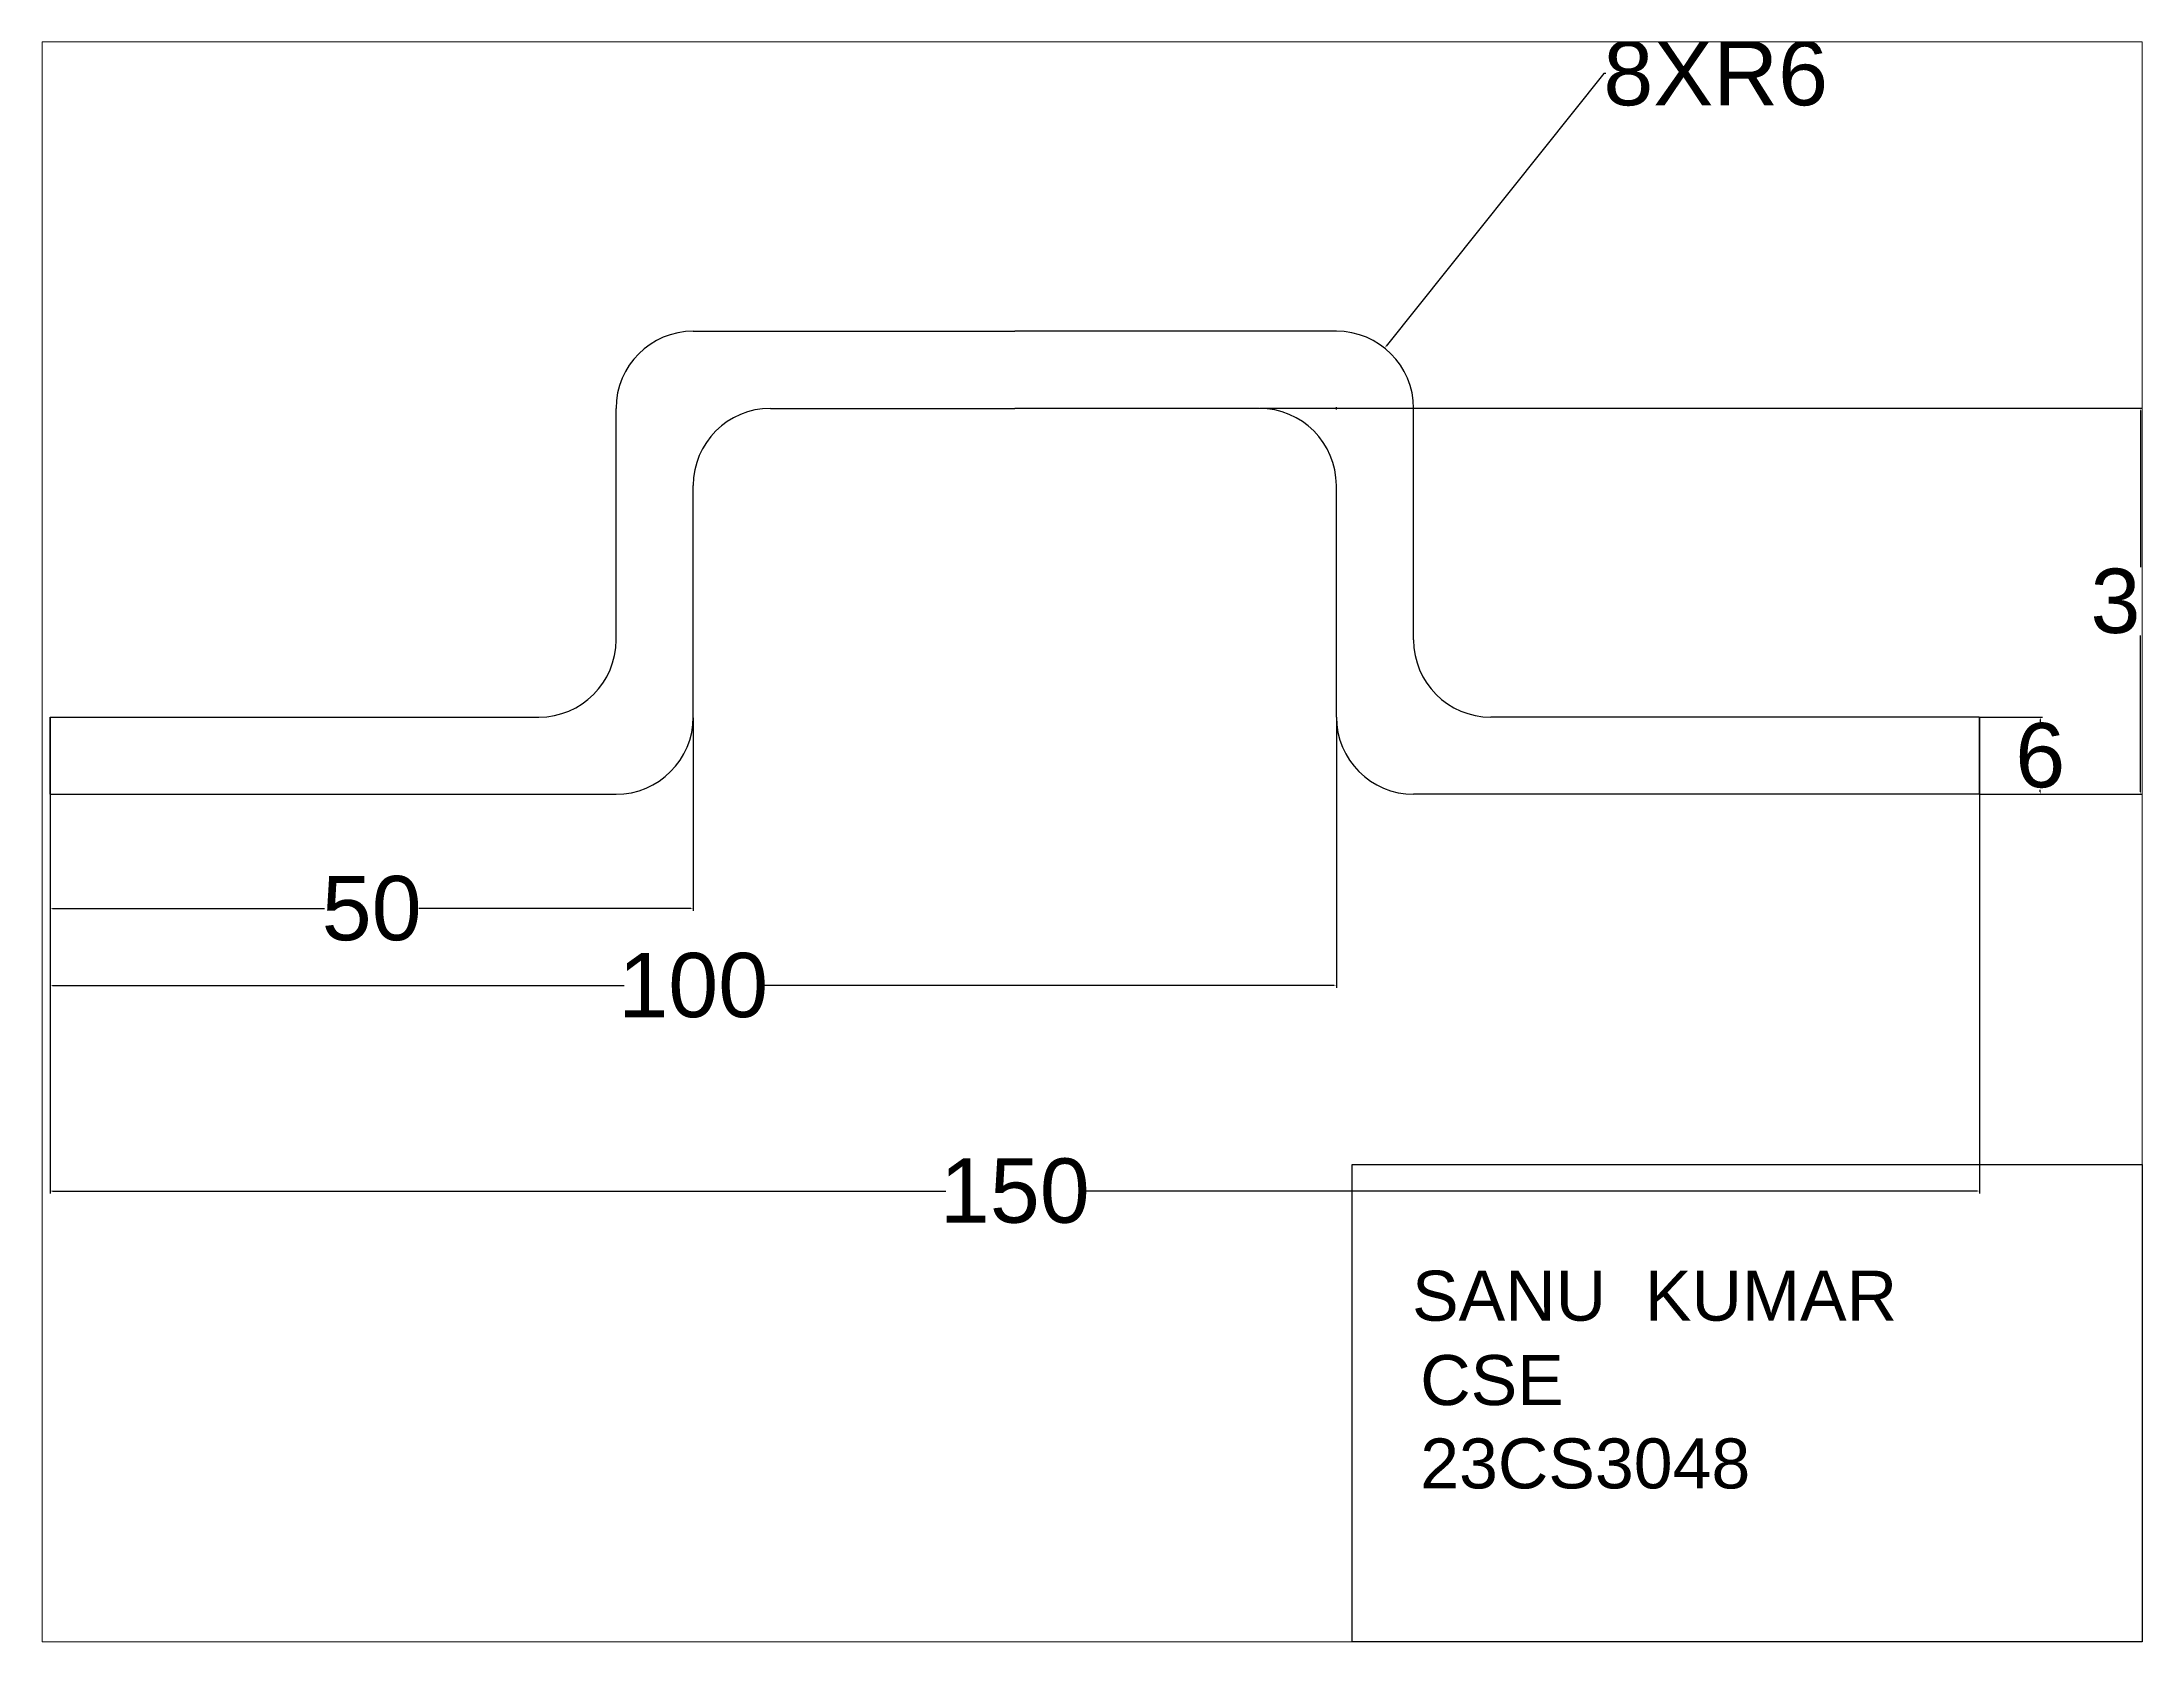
# Paper-space layout 'Layout1' of a CAD drawing. Header units: inches. Extents: x 1.05 to 9.45, y 0.8 to 7.2.
# The model-space entities are those that its viewports show. They can reach past a viewport. Long polylines and large blocks are cut down to what shows.
import ezdxf

# ---------------------------------------------------------------- set-up
doc = ezdxf.new("R2010")
doc.units = ezdxf.units.IN
doc.header["$MEASUREMENT"] = 0
doc.layers.add('Dimention', color=6, linetype='Continuous')
doc.styles.get("Standard").update_dxf_attribs({"font": 'arial.ttf'})
doc.dimstyles.get("Standard").update_dxf_attribs({"dimtxt": 0.18, "dimasz": 0.18, "dimexe": 0.18, "dimexo": 0.0625, "dimgap": 0.09, "dimtad": 0, "dimtih": 1, "dimtoh": 1, "dimdec": 4, "dimzin": 0, "dimdsep": 46, "dimtxsty": 'Standard', "dimcen": 0.09, "dimadec": 0, "dimazin": 0, "dimtfac": 1, "dimtdec": 4, "dimtofl": 0, "dimtmove": 0, "dimatfit": 3, "dimfxl": 1, "dimtolj": 1, "dimtzin": 0, "dimarcsym": 0})

# ---------------------------------------------------------------- blocks, each defined once
blk = doc.blocks.new('*D16')
at = {"layer": 'Defpoints', "color": 0, "transparency": 16777216}
for p in [(12.14, 17.33), (62.14, 17.33), (62.14, 2.44)]:
    blk.add_point(p, dxfattribs=at)
at = {"layer": 'Dimention', "color": 0, "lineweight": -2, "transparency": 16777216}
for p, q in [((12.14, 17.26), (12.14, 2.26)), ((62.14, 17.26), (62.14, 2.26)), ((12.32, 2.44), (33.48, 2.44)), ((61.96, 2.44), (40.8, 2.44))]:
    blk.add_line(p, q, dxfattribs=at)
at = {"layer": 'Dimention', "color": 0, "transparency": 16777216}
for points in [[(12.32, 2.47), (12.32, 2.41), (12.14, 2.44)], [(61.96, 2.47), (61.96, 2.41), (62.14, 2.44)]]:
    blk.add_solid(points, dxfattribs=at)
at = {"layer": 'Dimention', "color": 0, "transparency": 16777216, "insert": (37.14, 2.44), "char_height": 0.18, "attachment_point": 5}
blk.add_mtext('\\A1;{\\H27.77778x;50}', dxfattribs=at)
blk = doc.blocks.new('*D17')
at = {"layer": 'Defpoints', "color": 0, "transparency": 16777216}
for p in [(12.14, 17.33), (112.14, 17.33), (112.14, -3.54)]:
    blk.add_point(p, dxfattribs=at)
at = {"layer": 'Dimention', "color": 0, "lineweight": -2, "transparency": 16777216}
for p, q in [((12.14, 17.26), (12.14, -3.72)), ((112.14, 17.26), (112.14, -3.72)), ((12.32, -3.54), (56.77, -3.54)), ((111.96, -3.54), (67.51, -3.54))]:
    blk.add_line(p, q, dxfattribs=at)
at = {"layer": 'Dimention', "color": 0, "transparency": 16777216}
for points in [[(12.32, -3.51), (12.32, -3.57), (12.14, -3.54)], [(111.96, -3.51), (111.96, -3.57), (112.14, -3.54)]]:
    blk.add_solid(points, dxfattribs=at)
at = {"layer": 'Dimention', "color": 0, "transparency": 16777216, "insert": (62.14, -3.54), "char_height": 0.18, "attachment_point": 5}
blk.add_mtext('\\A1;{\\H27.77778x;100}', dxfattribs=at)
blk = doc.blocks.new('*D18')
at = {"layer": 'Defpoints', "color": 0, "transparency": 16777216}
for p in [(12.14, 17.33), (162.14, 17.33), (162.14, -19.52)]:
    blk.add_point(p, dxfattribs=at)
at = {"layer": 'Dimention', "color": 0, "lineweight": -2, "transparency": 16777216}
for p, q in [((12.14, 17.26), (12.14, -19.7)), ((162.14, 17.26), (162.14, -19.7)), ((12.32, -19.52), (81.77, -19.52)), ((161.96, -19.52), (92.51, -19.52))]:
    blk.add_line(p, q, dxfattribs=at)
at = {"layer": 'Dimention', "color": 0, "transparency": 16777216}
for points in [[(12.32, -19.49), (12.32, -19.55), (12.14, -19.52)], [(161.96, -19.49), (161.96, -19.55), (162.14, -19.52)]]:
    blk.add_solid(points, dxfattribs=at)
at = {"layer": 'Dimention', "color": 0, "transparency": 16777216, "insert": (87.14, -19.52), "char_height": 0.18, "attachment_point": 5}
blk.add_mtext('\\A1;{\\H27.77778x;150}', dxfattribs=at)
blk = doc.blocks.new('*D19')
at = {"layer": 'Defpoints', "color": 0, "transparency": 16777216}
for p in [(115.88, 46.02), (112.14, 41.33)]:
    blk.add_point(p, dxfattribs=at)
at = {"layer": 'Dimention', "color": 0, "lineweight": -2, "transparency": 16777216}
for p, q in [((132.92, 67.35), (116, 46.16)), ((133.1, 67.35), (132.92, 67.35)), ((112.05, 41.33), (112.23, 41.33)), ((112.14, 41.24), (112.14, 41.42))]:
    blk.add_line(p, q, dxfattribs=at)
at = {"layer": 'Dimention', "color": 0, "transparency": 16777216}
blk.add_solid([(115.97, 46.17), (116.02, 46.14), (115.88, 46.02)], dxfattribs=at)
at = {"layer": 'Dimention', "color": 0, "transparency": 16777216, "insert": (141.63, 67.35), "char_height": 0.18, "attachment_point": 5}
blk.add_mtext('\\A1;{\\H27.77778x;8XR6}', dxfattribs=at)
blk = doc.blocks.new('*D20')
at = {"layer": 'Defpoints', "color": 0, "transparency": 16777216}
for p in [(162.14, 17.33), (162.14, 11.33), (166.86, 11.33)]:
    blk.add_point(p, dxfattribs=at)
at = {"layer": 'Dimention', "color": 0, "lineweight": -2, "transparency": 16777216}
for p, q in [((162.2, 17.33), (167.04, 17.33)), ((166.86, 17.15), (166.86, 16.97)), ((166.86, 11.51), (166.86, 11.68)), ((162.2, 11.33), (167.04, 11.33))]:
    blk.add_line(p, q, dxfattribs=at)
at = {"layer": 'Dimention', "color": 0, "transparency": 16777216}
for points in [[(166.83, 17.15), (166.89, 17.15), (166.86, 17.33)], [(166.83, 11.51), (166.89, 11.51), (166.86, 11.33)]]:
    blk.add_solid(points, dxfattribs=at)
at = {"layer": 'Dimention', "color": 0, "transparency": 16777216, "insert": (166.86, 14.33), "char_height": 0.18, "attachment_point": 5}
blk.add_mtext('\\A1;{\\H27.77778x;6}', dxfattribs=at)
blk = doc.blocks.new('*D21')
at = {"layer": 'Defpoints', "color": 0, "transparency": 16777216}
for p in [(106.14, 41.33), (162.14, 11.33), (174.65, 11.33)]:
    blk.add_point(p, dxfattribs=at)
at = {"layer": 'Dimention', "color": 0, "lineweight": -2, "transparency": 16777216}
for p, q in [((106.2, 41.33), (174.83, 41.33)), ((174.65, 41.15), (174.65, 28.97)), ((174.65, 11.51), (174.65, 23.68)), ((162.2, 11.33), (174.83, 11.33))]:
    blk.add_line(p, q, dxfattribs=at)
at = {"layer": 'Dimention', "color": 0, "transparency": 16777216}
for points in [[(174.62, 41.15), (174.68, 41.15), (174.65, 41.33)], [(174.62, 11.51), (174.68, 11.51), (174.65, 11.33)]]:
    blk.add_solid(points, dxfattribs=at)
at = {"layer": 'Dimention', "color": 0, "transparency": 16777216, "insert": (174.65, 26.33), "char_height": 0.18, "attachment_point": 5}
blk.add_mtext('\\A1;{\\H27.77778x;30}', dxfattribs=at)

msp = doc.modelspace()

# ---------------------------------------------------------------- linework, layer by layer
for p, q in [((62.14069, 47.32667), (87.14069, 47.32667)), ((112.14069, 47.32667), (87.14069, 47.32667)), ((56.14069, 23.32667), (56.14069, 41.32667)), ((56.14069, 23.32667), (56.14069, 41.32667)), ((56.14069, 23.32667), (56.14069, 41.32667)), ((56.14069, 23.32667), (56.14069, 41.32667)), ((68.14069, 41.32667), (87.14069, 41.32667)), ((106.14069, 41.32667), (87.14069, 41.32667)), ((118.14069, 23.32667), (118.14069, 41.32667)), ((118.14069, 23.32667), (118.14069, 41.32667)), ((118.14069, 23.32667), (118.14069, 41.32667)), ((118.14069, 23.32667), (118.14069, 41.32667)), ((62.14069, 17.32667), (62.14069, 35.32667)), ((62.14069, 17.32667), (62.14069, 35.32667)), ((62.14069, 17.32667), (62.14069, 35.32667)), ((62.14069, 17.32667), (62.14069, 35.32667)), ((112.14069, 17.32667), (112.14069, 35.32667)), ((112.14069, 17.32667), (112.14069, 35.32667)), ((112.14069, 17.32667), (112.14069, 35.32667)), ((112.14069, 17.32667), (112.14069, 35.32667)), ((12.14069, 11.32667), (12.14069, 17.32667)), ((12.14069, 17.32667), (50.14069, 17.32667)), ((12.14069, 11.32667), (12.14069, 17.32667)), ((12.14069, 17.32667), (50.14069, 17.32667)), ((12.14069, 11.32667), (12.14069, 17.32667)), ((12.14069, 17.32667), (50.14069, 17.32667)), ((12.14069, 11.32667), (12.14069, 17.32667)), ((12.14069, 17.32667), (50.14069, 17.32667)), ((162.14069, 17.32667), (124.14069, 17.32667)), ((162.14069, 17.32667), (124.14069, 17.32667)), ((162.14069, 17.32667), (124.14069, 17.32667)), ((162.14069, 17.32667), (124.14069, 17.32667)), ((162.14069, 11.32667), (162.14069, 17.32667)), ((162.14069, 11.32667), (162.14069, 17.32667)), ((162.14069, 11.32667), (162.14069, 17.32667)), ((162.14069, 11.32667), (162.14069, 17.32667)), ((12.14069, 11.32667), (56.14069, 11.32667)), ((12.14069, 11.32667), (56.14069, 11.32667)), ((12.14069, 11.32667), (56.14069, 11.32667)), ((12.14069, 11.32667), (56.14069, 11.32667)), ((162.14069, 11.32667), (118.14069, 11.32667)), ((162.14069, 11.32667), (118.14069, 11.32667)), ((162.14069, 11.32667), (118.14069, 11.32667)), ((162.14069, 11.32667), (118.14069, 11.32667))]:
    msp.add_line(p, q)
for centre, start, end in [((62.14069, 41.32667), 90, 180), ((62.14069, 41.32667), 90, 180), ((62.14069, 41.32667), 90, 180), ((62.14069, 41.32667), 90, 180), ((112.14069, 41.32667), 0, 90), ((112.14069, 41.32667), 0, 90), ((112.14069, 41.32667), 0, 90), ((112.14069, 41.32667), 0, 90), ((68.14069, 35.32667), 90, 180), ((68.14069, 35.32667), 90, 180), ((68.14069, 35.32667), 90, 180), ((68.14069, 35.32667), 90, 180), ((106.14069, 35.32667), 0, 90), ((106.14069, 35.32667), 0, 90), ((106.14069, 35.32667), 0, 90), ((106.14069, 35.32667), 0, 90), ((50.14069, 23.32667), 270, 0), ((50.14069, 23.32667), 270, 0), ((50.14069, 23.32667), 270, 0), ((50.14069, 23.32667), 270, 0), ((124.14069, 23.32667), 180, 270), ((124.14069, 23.32667), 180, 270), ((124.14069, 23.32667), 180, 270), ((124.14069, 23.32667), 180, 270), ((56.14069, 17.32667), 270, 0), ((56.14069, 17.32667), 270, 0), ((56.14069, 17.32667), 270, 0), ((56.14069, 17.32667), 270, 0), ((118.14069, 17.32667), 180, 270), ((118.14069, 17.32667), 180, 270), ((118.14069, 17.32667), 180, 270), ((118.14069, 17.32667), 180, 270)]:
    msp.add_arc(centre, 6, start, end)

# ---------------------------------------------------------------- dimensions: what is measured, and where the dimension line sits
at = {"layer": 'Dimention'}
dim = msp.add_radius_dim(center=(112.14069, 41.32667), mpoint=(115.88471, 46.01519), text='{\\H27.77778x;8XR6}', dimstyle='Standard', dxfattribs=at)
dim.commit()
dim.dimension.update_dxf_attribs({"geometry": '*D19', "text_midpoint": (141.62781, 67.35212), "dimtype": 164})
for base, p1, text, picture, middle in [((174.64721, 11.32667), (106.14069, 41.32667), '{\\H27.77778x;30}', '*D21', (174.64721, 26.32667)), ((166.86407, 11.32667), (162.14069, 17.32667), '{\\H27.77778x;6}', '*D20', (166.86407, 14.32667))]:
    dim = msp.add_linear_dim(base=base, p1=p1, p2=(162.14069, 11.32667), angle=90, text=text, dimstyle='Standard', dxfattribs=at)
    dim.commit()
    dim.dimension.update_dxf_attribs({"geometry": picture, "text_midpoint": middle})
dim = msp.add_linear_dim(base=(62.14069, 2.44032), p1=(12.14069, 17.32667), p2=(62.14069, 17.32667), text='{\\H27.77778x;50}', dimstyle='Standard', dxfattribs=at)
dim.commit()
dim.dimension.update_dxf_attribs({"geometry": '*D16', "text_midpoint": (37.14069, 2.44032), "dimtype": 160})
for base, p2, text, picture, middle in [((112.14069, -3.54073), (112.14069, 17.32667), '{\\H27.77778x;100}', '*D17', (62.14069, -3.54073)), ((162.14069, -19.52051), (162.14069, 17.32667), '{\\H27.77778x;150}', '*D18', (87.14069, -19.52051))]:
    dim = msp.add_linear_dim(base=base, p1=(12.14069, 17.32667), p2=p2, text=text, dimstyle='Standard', dxfattribs=at)
    dim.commit()
    dim.dimension.update_dxf_attribs({"geometry": picture, "text_midpoint": middle})

psp = doc.layouts.get("Layout1")

# ---------------------------------------------------------------- linework, layer by layer
at = {"layer": 'Dimention'}
psp.add_lwpolyline([(9.45, 0.8), (6.2905, 0.8), (6.2905, 2.7098), (9.45, 2.7098)], close=True, dxfattribs=at)

# ---------------------------------------------------------------- texts
at = {"insert": (6.5628, 1.9477), "char_height": 0.2, "width": 1.830342, "attachment_point": 1}
psp.add_mtext('CSE\\P23CS3048', dxfattribs=at)
at = {"layer": 'Dimention', "insert": (6.5301, 2.2852), "char_height": 0.2, "attachment_point": 1}
psp.add_mtext_dynamic_manual_height_columns('{\\C0;SANU  KUMAR    }', width=2.280924, gutter_width=1, heights=[0], dxfattribs=at)

# ---------------------------------------------------------------- viewports
at = {"layer": 'Dimention'}
psp.add_viewport(center=(5.25, 4), size=(8.4, 6.4), view_center_point=(93.14069, 7.61484), view_height=124.3903507, dxfattribs=at)

doc.saveas('drawing.dxf')
